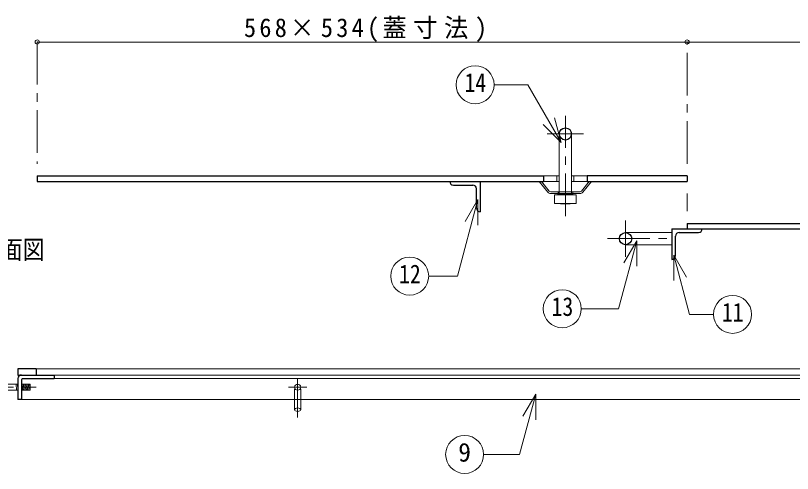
# Model space of a CAD drawing. Units: millimetres at full size, sheet at 1:7; details may follow other scales. Extents: x -1487 to 1348, y -983 to 984.
# Drawn here: x -852 to -213, y -225 to 151 of the extents above; entities that cross this region are included whole.
import ezdxf
from ezdxf.enums import TextEntityAlignment as Align

# ---------------------------------------------------------------- set-up
doc = ezdxf.new("R2010")
doc.units = ezdxf.units.MM
doc.header["$LTSCALE"] = 7
doc.header["$PDMODE"] = 32
doc.header["$PDSIZE"] = 3.5
doc.linetypes.add('CHAIN1', pattern=[8, 5, -1, 1, -1])
doc.linetypes.add('DASHED1', pattern=[1.8, 1.2, -0.6])
doc.layers.add('0-A', color=4, linetype='Continuous', lineweight=9)
doc.styles.add('ＭＳ ゴシック', font='')
doc.styles.get('ＭＳ ゴシック').set_extended_font_data('MS Gothic')

msp = doc.modelspace()

# ---------------------------------------------------------------- linework, layer by layer
at = {"layer": '0-A', "linetype": 'CHAIN1'}
for p, q in [((-833.857, 129.013), (-833.857, 29.013)), ((-299.857, 29.013), (-299.857, 129.013)), ((-399.857, -13.987), (-399.857, 68.513)), ((-414.857, 53.513), (-384.857, 53.513)), ((-299.857, 4.513), (-299.857, -9.987)), ((-350.357, -47.487), (-350.357, -17.487)), ((-365.357, -32.487), (-312.357, -32.487)), ((-619.857, -146.987), (-619.857, -179.418)), ((-902.252, -154.487), (-834.756, -154.487)), ((-612.357, -154.487), (-627.357, -154.487))]:
    msp.add_line(p, q, dxfattribs=at)
at = {"layer": '0-A'}
for p, q in [((-833.857, 129.013), (-299.857, 129.013)), ((-299.857, 129.013), (234.143, 129.013)), ((-404.857, 19.013), (-406.857, 19.013)), ((-406.857, 14.513), (-404.857, 14.513)), ((-392.857, 19.013), (-394.857, 19.013)), ((-394.857, 14.513), (-392.857, 14.513)), ((-850.793, -156.987), (-851.201, -151.987)), ((-849.857, -156.154), (-850.198, -151.987)), ((-845.776, -156.987), (-846.184, -151.987)), ((-844.773, -156.987), (-845.181, -151.987)), ((-843.769, -156.987), (-844.178, -151.987)), ((-842.766, -156.987), (-843.174, -151.987)), ((-841.763, -156.987), (-842.171, -151.987)), ((-840.759, -156.987), (-841.168, -151.987)), ((-839.756, -156.987), (-840.164, -151.987)), ((-846.779, -156.987), (-846.857, -156.032)), ((60.143, -164.487), (-846.857, -164.487)), ((-622.357, -164.487), (-622.357, -172.985)), ((-617.357, -164.487), (-617.357, -172.985))]:
    msp.add_line(p, q, dxfattribs=at)
at = {"layer": '0-A', "color": 7, "lineweight": 18}
for p, q in [((-403.23, 46.362), (-408.665, 66.647)), ((-403.23, 46.362), (-418.079, 61.211)), ((-404.857, 53.513), (-404.857, 6.013)), ((-394.857, 53.513), (-394.857, 6.013)), ((-414.258, 5.639), (-421.357, 14.513)), ((-413.087, 6.576), (-419.436, 14.513)), ((-406.857, 19.013), (-417.857, 19.013)), ((-417.857, 14.513), (-406.857, 14.513)), ((-406.857, 19.013), (-406.857, 14.513)), ((-386.628, 6.576), (-380.278, 14.513)), ((-385.457, 5.639), (-378.357, 14.513)), ((-387.799, 6.013), (-411.916, 6.013)), ((-411.916, 4.513), (-387.799, 4.513)), ((-408.857, 3.513), (-390.857, 3.513)), ((-408.857, -3.487), (-408.857, 3.513)), ((-404.857, 4.513), (-404.857, 3.913)), ((-403.857, 4.013), (-395.857, 4.013)), ((-395.857, 4.013), (-399.857, 3.513)), ((-399.857, 3.513), (-399.857, -3.487)), ((-390.857, 3.513), (-395.857, 4.013)), ((-394.857, 4.513), (-394.857, 3.913)), ((-390.857, -3.487), (-390.857, 3.513)), ((-471.678, -0.35), (-482.178, -18.536)), ((-471.678, -0.35), (-471.678, -21.35)), ((-408.857, -3.487), (-390.857, -3.487)), ((-408.857, -3.487), (-403.857, -3.987)), ((-403.857, -3.987), (-399.857, -3.487)), ((-399.857, -3.487), (-395.857, -3.987)), ((-350.357, -27.487), (-312.357, -27.487)), ((-341.237, -34.212), (-351.737, -52.398)), ((-350.357, -37.487), (-312.357, -37.487)), ((-341.237, -34.212), (-341.237, -55.212)), ((-310.781, -45.936), (-300.281, -64.122)), ((-310.781, -45.936), (-310.781, -66.936)), ((-310.781, -45.936), (-297.717, -94.693)), ((-278.083, -94.693), (-297.717, -94.693)), ((235.143, -139.487), (-834.857, -139.487)), ((-819.857, -144.487), (220.143, -144.487)), ((-902.252, -151.987), (-849.857, -151.987)), ((-846.857, -151.987), (-839.756, -151.987)), ((-839.756, -151.987), (-839.756, -156.987)), ((-819.857, -147.487), (220.143, -147.487)), ((-902.252, -156.987), (-849.857, -156.987)), ((-846.857, -156.987), (-839.756, -156.987)), ((-424.184, -160.236), (-434.684, -178.423)), ((-424.184, -160.236), (-424.184, -181.236))]:
    msp.add_line(p, q, dxfattribs=at)
at = {"layer": '0-A', "color": 5, "lineweight": 25}
for p, q in [((-833.857, 19.013), (-417.857, 19.013)), ((-469.857, 14.513), (-469.857, -10.487)), ((-417.857, 19.013), (-417.857, 14.513)), ((-381.857, 19.013), (-381.857, 14.513)), ((-299.857, 19.013), (-381.857, 19.013)), ((-381.857, 14.513), (-299.857, 14.513)), ((-299.857, 19.013), (-299.857, 14.513)), ((-491.857, 11.513), (-475.857, 11.513)), ((-472.857, -7.487), (-472.857, 8.513)), ((-312.357, -24.487), (234.143, -24.487)), ((-312.357, -24.487), (-312.357, -49.487)), ((-299.857, -19.987), (234.143, -19.987)), ((-299.857, -19.987), (-299.857, -24.487)), ((-309.357, -46.487), (-309.357, -30.487)), ((-306.357, -27.487), (-290.357, -27.487)), ((-849.857, -139.487), (-849.857, -144.487)), ((-834.857, -139.487), (-849.857, -139.487)), ((-834.857, -139.487), (-834.857, -144.487)), ((-849.857, -144.487), (-819.857, -144.487)), ((-819.857, -144.487), (-819.857, -147.487)), ((-849.857, -147.487), (-849.857, -164.487)), ((-846.857, -148.487), (-846.857, -164.487)), ((-845.857, -147.487), (-819.857, -147.487)), ((-846.857, -164.487), (-849.857, -164.487))]:
    msp.add_line(p, q, dxfattribs=at)
at = {"layer": '0-A', "linetype": 'DASHED1'}
for p, q in [((-405.857, 6.013), (-405.857, 4.513)), ((-404.857, 6.013), (-404.857, 4.513)), ((-394.857, 6.013), (-394.857, 4.513)), ((-393.857, 6.013), (-393.857, 4.513)), ((-622.357, -164.487), (-622.357, -154.487)), ((-617.357, -164.487), (-617.357, -154.487))]:
    msp.add_line(p, q, dxfattribs=at)
at = {"layer": '0-A', "color": 7, "lineweight": 18}
for points in [[(-403.23, 46.362), (-430.7, 93.941), (-458.414, 93.941)], [(-381.857, 19.013), (-392.857, 19.013), (-392.857, 14.513), (-381.857, 14.513)], [(-399.857, 3.513), (-403.857, 4.013), (-408.857, 3.513)], [(-471.678, -0.35), (-488.543, -63.29), (-512.166, -63.29)], [(-403.857, -3.987), (-395.857, -3.987), (-390.857, -3.487)], [(-341.237, -34.212), (-356.203, -90.068), (-386.809, -90.068)], [(-424.184, -160.236), (-437.451, -209.747), (-467.042, -209.747)]]:
    msp.add_lwpolyline(points, dxfattribs=at)
at = {"layer": '0-A', "color": 5, "lineweight": 25}
msp.add_lwpolyline([(-833.857, 19.013), (-833.857, 14.513), (-417.857, 14.513)], dxfattribs=at)
at = {"layer": '0-A', "color": 7, "lineweight": 18}
for centre in [(-474.014, 93.941), (-527.766, -63.29), (-402.409, -90.068), (-262.483, -94.693), (-482.642, -209.747)]:
    msp.add_circle(centre, 15.6, dxfattribs=at)
at = {"layer": '0-A', "color": 5, "lineweight": 25}
for centre in [(-399.857, 53.513), (-350.357, -32.487)]:
    msp.add_circle(centre, 5, dxfattribs=at)
at = {"layer": '0-A'}
msp.add_circle((-619.857, -154.487), 2.5, dxfattribs=at)
at = {"layer": '0-A', "color": 5, "lineweight": 25}
for centre, radius, start, end in [((-491.857, 14.513), 3, 180, 270), ((-475.857, 8.513), 3, 0, 90), ((-469.857, -7.487), 3, 180, 270), ((-290.357, -24.487), 3, 270, 0), ((-306.357, -30.487), 3, 90, 180), ((-312.357, -46.487), 3, 270, 0), ((-846.857, -147.487), 3, 90, 180), ((-845.857, -148.487), 1, 90, 180)]:
    msp.add_arc(centre, radius, start, end, dxfattribs=at)
at = {"layer": '0-A', "color": 7, "lineweight": 18}
for centre, radius, start, end in [((-411.916, 7.513), 1.5, 218.65981, 270), ((-387.799, 7.513), 1.5, 270, 321.34019), ((-411.916, 7.513), 3, 218.65981, 270), ((-387.799, 7.513), 3, 270, 321.34019)]:
    msp.add_arc(centre, radius, start, end, dxfattribs=at)
at = {"layer": '0-A'}
msp.add_ellipse((-619.857, -172.974), major_axis=(2.5, 0), ratio=0.57, dxfattribs=at)
for p in [(-833.857, 129.013), (-299.857, 129.013)]:
    msp.add_point(p, dxfattribs=at)

# ---------------------------------------------------------------- texts
at = {"layer": '0-A', "color": 7, "style": 'ＭＳ ゴシック', "width": 0.85}
for s, p in [('14', (-482.764, 83.441)), ('A～A’断面図', (-922.113, -53.81)), ('12', (-536.516, -73.79)), ('13', (-411.159, -100.568)), ('11', (-271.233, -105.193))]:
    msp.add_text(s, height=15.4, dxfattribs=at).set_placement(p, align=Align.BOTTOM_LEFT)
at = {"layer": '0-A', "color": 7, "style": 'ＭＳ ゴシック'}
msp.add_text('9', height=15.4, dxfattribs=at).set_placement((-487.892, -220.247), align=Align.BOTTOM_LEFT)
at = {"layer": '0-A', "color": 7, "insert": (-663.982, 129.013), "char_height": 15.4, "attachment_point": 7, "style": 'ＭＳ ゴシック'}
msp.add_mtext('\\T1.27;\\W0.95;568×534(蓋寸法)', dxfattribs=at)

doc.saveas('drawing.dxf')
